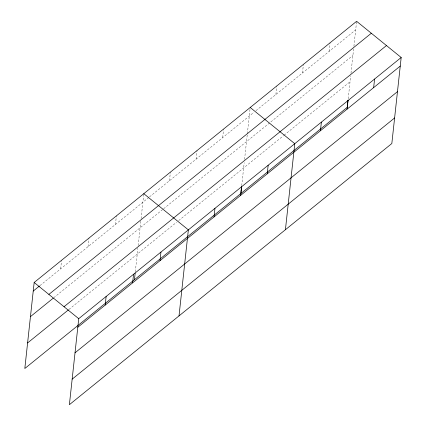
<?xml version="1.0" encoding="UTF-8"?>
<svg xmlns="http://www.w3.org/2000/svg" width="426" height="426" viewBox="0 0 426 426"><rect width="100%" height="100%" fill="white"/><g stroke="black" fill="none" stroke-linecap="round" stroke-linejoin="round"><path stroke-width="0.32" stroke-dasharray="2.13 1.6" d="M60.641 268.865L61.573 260.281M88.049 246.665L88.981 238.081M115.457 224.465L116.389 215.881M135.308 271.841L137.87 248.225M138.157 245.589L140.798 221.264M141.086 218.644L143.796 193.681M169.468 180.715L170.4 172.131M196.066 159.17L196.998 150.586M222.67 137.619L223.602 129.035M241.712 185.651L244.21 162.689M244.567 159.399L247.282 134.419M247.352 133.764L250.131 108.151M275.878 94.524L276.809 85.94M302.476 72.979L303.408 64.395M329.08 51.429L330.012 42.845M348.196 98.805L350.689 75.844M350.976 73.208L353.617 48.883M353.899 46.264L356.615 21.3M39.953 285.617L149.004 197.291M149.515 196.876L253.875 112.342M255.925 110.685L355.683 29.884M53.724 297.769L163.11 209.171M163.621 208.756L352.904 55.439M68.964 309.436L176.62 222.239M178.664 220.583L283.54 135.638M284.051 135.223L350.044 81.765"/><path stroke-width="0.64" d="M401.18 57.494L78.73 318.675L69.385 404.7L391.835 143.519L401.18 57.494L356.615 21.3L34.165 282.481L24.82 368.506L347.27 107.325L348.053 100.115M105.206 305.059L106.138 296.475M132.614 282.859L133.546 274.275M134.451 279.701L135.164 273.151M160.022 260.659L160.953 252.075M179.021 315.9L188.367 229.875L143.796 193.681M214.033 216.909L214.965 208.33M240.637 195.364L241.569 186.78M240.86 193.51L241.643 186.306M267.24 173.819L268.172 165.235M285.425 229.71L294.771 143.684L250.206 107.49M320.443 130.723L321.374 122.14M347.046 109.173L347.978 100.589M373.645 87.628L374.582 79.044M33.233 291.065L39.437 286.038M48.873 294.425L371.323 33.244M30.454 316.619L53.207 298.189M64.022 306.731L386.473 45.55M27.594 342.946L68.448 309.856M77.798 327.259L400.248 66.078M75.024 352.813L397.474 91.633M72.164 379.145L394.614 117.965M34.165 282.481L78.73 318.675"/></g></svg>
